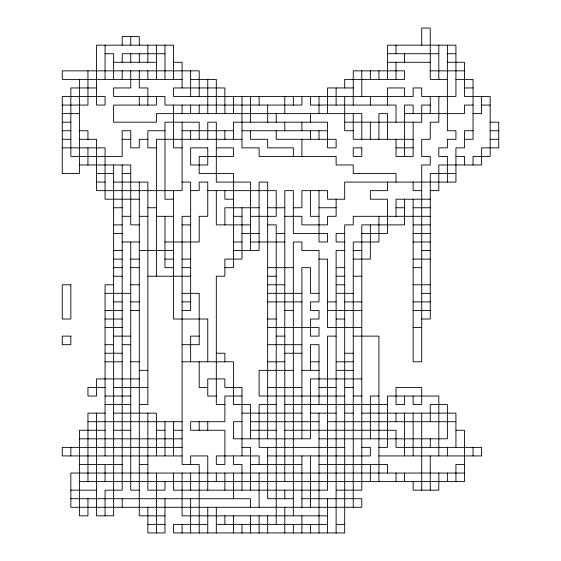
<?xml version="1.0" encoding="UTF-8"?>
<svg xmlns="http://www.w3.org/2000/svg" width="561" height="561" viewBox="0 0 561 561"><rect width="100%" height="100%" fill="white"/><g stroke="black" fill="none" stroke-linecap="round" stroke-linejoin="round"><path stroke-width="0.84" d="M105.068 53.723L113.624 53.723L113.624 79.396M164.969 53.723L122.186 53.723L122.186 62.278M387.469 53.723L438.814 53.723M447.376 53.723L455.932 53.723M113.624 62.278L156.414 62.278M173.531 62.278L182.087 62.278L182.087 87.951M387.469 62.278L430.259 62.278M447.376 62.278L464.487 62.278L464.487 96.513L490.16 96.513L490.16 156.414L473.049 156.414L473.049 164.969M430.259 70.84L464.487 70.84M182.087 79.396L62.278 79.396L62.278 70.84L199.204 70.84L199.204 96.513M190.642 79.396L216.315 79.396L216.315 113.624M447.376 79.396L430.259 79.396L430.259 28.05L421.704 28.05L421.704 45.168M455.932 79.396L473.049 79.396L473.049 139.296L464.487 139.296M96.513 87.951L70.84 87.951L70.84 156.414L122.186 156.414L122.186 130.741L130.741 130.741L130.741 147.859L139.296 147.859L139.296 139.296L147.859 139.296M353.241 87.951L327.568 87.951L327.568 113.624M464.487 87.951L473.049 87.951M62.278 105.068L87.951 105.068L87.951 70.84M430.259 105.068L421.704 105.068L421.704 122.186L344.685 122.186M473.049 105.068L464.487 105.068L464.487 113.624L404.586 113.624M481.604 105.068L490.16 105.068M62.278 113.624L79.396 113.624M473.049 113.624L481.604 113.624L481.604 96.513M62.278 122.186L70.84 122.186M490.16 122.186L498.722 122.186L498.722 147.859L481.604 147.859L481.604 164.969L438.814 164.969L438.814 190.642L430.259 190.642M62.278 130.741L70.84 130.741M79.396 130.741L87.951 130.741L87.951 139.296M164.969 130.741L147.859 130.741L147.859 147.859L156.414 147.859M182.087 130.741L233.432 130.741M241.987 130.741L327.568 130.741M353.241 130.741L344.685 130.741L344.685 96.513M473.049 130.741L464.487 130.741L464.487 147.859L455.932 147.859L455.932 182.087L344.685 182.087L344.685 199.204L327.568 199.204L327.568 190.642L301.895 190.642L301.895 207.759L293.34 207.759M490.16 130.741L498.722 130.741M62.278 139.296L70.84 139.296M79.396 139.296L96.513 139.296L96.513 190.642L182.087 190.642L182.087 122.186M122.186 139.296L130.741 139.296M241.987 139.296L156.414 139.296L156.414 276.222M413.141 139.296L353.241 139.296L353.241 113.624M490.16 139.296L498.722 139.296M62.278 147.859L105.068 147.859L105.068 199.204L139.296 199.204M182.087 147.859L173.531 147.859L173.531 105.068M216.315 147.859L233.432 147.859L233.432 156.414L199.204 156.414L199.204 173.531L233.432 173.531L233.432 267.66L224.877 267.66M396.031 147.859L413.141 147.859M455.932 156.414L464.487 156.414L464.487 164.969M79.396 164.969L130.741 164.969L130.741 224.877L139.296 224.877M96.513 173.531L113.624 173.531M122.186 173.531L130.741 173.531M455.932 173.531L430.259 173.531L430.259 319.013L421.704 319.013M96.513 182.087L105.068 182.087M113.624 182.087L147.859 182.087L147.859 404.586L139.296 404.586M182.087 182.087L190.642 182.087L190.642 310.45L182.087 310.45M190.642 190.642L199.204 190.642L199.204 182.087L207.759 182.087L207.759 216.315L199.204 216.315L199.204 241.987L164.969 241.987M207.759 190.642L276.222 190.642L276.222 216.315L250.55 216.315M421.704 190.642L413.141 190.642L413.141 182.087M173.531 199.204L164.969 199.204L164.969 122.186L199.204 122.186L199.204 139.296M233.432 199.204L224.877 199.204L224.877 190.642M430.259 199.204L396.031 199.204L396.031 216.315M113.624 207.759L122.186 207.759M147.859 207.759L156.414 207.759M259.105 207.759L224.877 207.759L224.877 224.877M267.66 207.759L284.778 207.759M319.013 207.759L336.123 207.759M396.031 207.759L404.586 207.759M413.141 207.759L430.259 207.759M122.186 216.315L130.741 216.315M139.296 216.315L147.859 216.315M156.414 216.315L173.531 216.315M190.642 216.315L182.087 216.315L182.087 464.487L199.204 464.487L199.204 532.95M233.432 216.315L241.987 216.315M284.778 216.315L301.895 216.315L301.895 224.877L327.568 224.877L327.568 216.315L336.123 216.315L336.123 199.204M319.013 216.315L310.45 216.315L310.45 190.642M430.259 216.315L353.241 216.315L353.241 224.877L344.685 224.877L344.685 532.95L173.531 532.95L173.531 524.395L207.759 524.395M113.624 224.877L122.186 224.877M182.087 224.877L190.642 224.877M250.55 224.877L216.315 224.877L216.315 190.642M267.66 224.877L276.222 224.877L276.222 524.395M413.141 224.877L430.259 224.877M113.624 233.432L122.186 233.432M241.987 233.432L259.105 233.432M276.222 233.432L284.778 233.432M344.685 233.432L336.123 233.432L336.123 241.987L344.685 241.987M361.796 233.432L387.469 233.432L387.469 199.204L370.358 199.204L370.358 190.642L387.469 190.642L387.469 182.087M413.141 233.432L430.259 233.432M122.186 241.987L139.296 241.987M233.432 241.987L241.987 241.987M250.55 241.987L284.778 241.987M413.141 241.987L430.259 241.987M113.624 250.55L122.186 250.55M139.296 250.55L173.531 250.55M233.432 250.55L259.105 250.55L259.105 182.087L267.66 182.087L267.66 438.814M344.685 250.55L336.123 250.55L336.123 532.95M353.241 250.55L361.796 250.55M421.704 250.55L430.259 250.55M113.624 259.105L122.186 259.105M130.741 259.105L139.296 259.105M164.969 259.105L173.531 259.105M182.087 259.105L190.642 259.105M319.013 259.105L327.568 259.105L327.568 327.568L361.796 327.568M353.241 259.105L370.358 259.105L370.358 224.877M413.141 259.105L430.259 259.105M113.624 267.66L122.186 267.66M130.741 267.66L139.296 267.66M173.531 267.66L164.969 267.66L164.969 216.315M182.087 267.66L190.642 267.66M267.66 267.66L293.34 267.66M336.123 267.66L344.685 267.66M413.141 267.66L421.704 267.66M113.624 276.222L122.186 276.222M147.859 276.222L190.642 276.222M267.66 276.222L276.222 276.222M336.123 276.222L344.685 276.222M353.241 276.222L361.796 276.222M113.624 284.778L105.068 284.778L105.068 455.932M130.741 284.778L139.296 284.778M267.66 284.778L284.778 284.778M336.123 284.778L344.685 284.778M413.141 284.778L430.259 284.778M105.068 293.34L130.741 293.34M182.087 293.34L199.204 293.34L199.204 344.685L182.087 344.685M267.66 293.34L301.895 293.34M319.013 293.34L310.45 293.34L310.45 267.66L301.895 267.66L301.895 438.814M336.123 293.34L353.241 293.34M421.704 293.34L430.259 293.34M113.624 301.895L122.186 301.895M130.741 301.895L139.296 301.895M182.087 301.895L190.642 301.895M267.66 301.895L301.895 301.895M327.568 301.895L336.123 301.895M344.685 301.895L361.796 301.895M413.141 301.895L430.259 301.895M105.068 310.45L122.186 310.45M130.741 310.45L139.296 310.45M284.778 310.45L293.34 310.45M327.568 310.45L361.796 310.45M413.141 310.45L430.259 310.45M105.068 319.013L122.186 319.013M267.66 319.013L276.222 319.013M336.123 319.013L344.685 319.013M105.068 327.568L122.186 327.568M267.66 327.568L319.013 327.568L319.013 336.123L310.45 336.123L310.45 319.013L319.013 319.013L319.013 310.45L310.45 310.45L310.45 301.895L319.013 301.895L319.013 250.55L301.895 250.55L301.895 241.987L293.34 241.987L293.34 515.832M413.141 327.568L421.704 327.568M113.624 336.123L130.741 336.123M199.204 336.123L190.642 336.123L190.642 361.796M276.222 336.123L284.778 336.123M336.123 336.123L327.568 336.123L327.568 490.16L173.531 490.16L173.531 473.049M353.241 336.123L378.913 336.123L378.913 481.604M105.068 344.685L113.624 344.685M122.186 344.685L130.741 344.685M267.66 344.685L301.895 344.685M105.068 353.241L122.186 353.241M216.315 353.241L224.877 353.241L224.877 361.796M284.778 353.241L301.895 353.241M344.685 353.241L353.241 353.241M105.068 361.796L122.186 361.796M130.741 361.796L139.296 361.796M182.087 361.796L233.432 361.796L233.432 404.586L250.55 404.586L250.55 438.814M267.66 361.796L284.778 361.796M310.45 361.796L319.013 361.796M336.123 361.796L353.241 361.796M139.296 370.358L147.859 370.358M293.34 370.358L259.105 370.358L259.105 396.031L344.685 396.031M301.895 370.358L319.013 370.358M336.123 370.358L353.241 370.358M139.296 378.913L96.513 378.913L96.513 396.031L87.951 396.031L87.951 387.469L105.068 387.469M361.796 378.913L310.45 378.913L310.45 438.814L233.432 438.814L233.432 421.704L241.987 421.704M113.624 387.469L147.859 387.469M207.759 387.469L199.204 387.469L199.204 361.796M267.66 387.469L301.895 387.469M319.013 387.469L336.123 387.469M344.685 387.469L353.241 387.469M105.068 396.031L130.741 396.031M216.315 396.031L207.759 396.031L207.759 378.913L224.877 378.913L224.877 387.469L241.987 387.469L241.987 455.932M241.987 396.031L224.877 396.031L224.877 421.704L190.642 421.704L190.642 430.259L224.877 430.259L224.877 464.487L216.315 464.487L216.315 455.932L259.105 455.932L259.105 464.487M353.241 396.031L361.796 396.031M378.913 396.031L370.358 396.031L370.358 438.814M105.068 404.586L130.741 404.586M224.877 404.586L216.315 404.586L216.315 276.222L224.877 276.222L224.877 259.105L241.987 259.105L241.987 207.759M276.222 404.586L259.105 404.586L259.105 447.376L344.685 447.376M284.778 404.586L387.469 404.586M105.068 413.141L87.951 413.141L87.951 481.604M113.624 413.141L156.414 413.141L156.414 455.932M241.987 413.141L301.895 413.141M310.45 413.141L336.123 413.141M344.685 413.141L353.241 413.141M361.796 413.141L455.932 413.141L455.932 447.376M87.951 421.704L182.087 421.704M250.55 421.704L319.013 421.704M327.568 421.704L455.932 421.704M105.068 430.259L79.396 430.259L79.396 515.832L87.951 515.832L87.951 498.722M113.624 430.259L130.741 430.259M156.414 430.259L164.969 430.259M173.531 430.259L182.087 430.259M250.55 430.259L276.222 430.259M284.778 430.259L396.031 430.259L396.031 447.376L481.604 447.376L481.604 455.932L378.913 455.932M455.932 430.259L464.487 430.259L464.487 481.604L79.396 481.604M79.396 438.814L182.087 438.814M319.013 438.814L447.376 438.814L447.376 404.586L430.259 404.586L430.259 421.704M182.087 447.376L62.278 447.376L62.278 455.932L182.087 455.932M241.987 447.376L250.55 447.376L250.55 490.16M361.796 447.376L370.358 447.376L370.358 455.932L267.66 455.932M378.913 447.376L387.469 447.376L387.469 396.031L438.814 396.031L438.814 455.932M79.396 464.487L122.186 464.487M139.296 464.487L147.859 464.487M250.55 464.487L301.895 464.487M319.013 464.487L387.469 464.487L387.469 473.049M464.487 464.487L455.932 464.487L455.932 481.604M464.487 473.049L70.84 473.049L70.84 507.277L361.796 507.277L361.796 498.722L301.895 498.722M70.84 490.16L96.513 490.16M139.296 490.16L130.741 490.16L130.741 241.987M336.123 490.16L361.796 490.16L361.796 224.877L404.586 224.877L404.586 199.204M70.84 498.722L250.55 498.722L250.55 507.277M293.34 498.722L267.66 498.722L267.66 447.376M164.969 515.832L139.296 515.832L139.296 182.087M327.568 515.832L182.087 515.832L182.087 473.049M147.859 524.395L164.969 524.395M216.315 524.395L327.568 524.395M336.123 524.395L344.685 524.395M473.049 447.376L473.049 455.932M447.376 45.168L447.376 130.741L455.932 130.741L455.932 139.296L447.376 139.296L447.376 147.859L438.814 147.859L438.814 156.414L447.376 156.414L447.376 182.087M447.376 447.376L447.376 455.932M447.376 473.049L447.376 481.604M438.814 45.168L438.814 79.396M438.814 96.513L438.814 122.186L430.259 122.186L430.259 139.296L421.704 139.296L421.704 156.414L430.259 156.414L430.259 164.969L421.704 164.969L421.704 361.796L413.141 361.796L413.141 199.204M438.814 473.049L438.814 490.16L413.141 490.16L413.141 481.604M430.259 96.513L430.259 113.624M430.259 438.814L430.259 447.376M430.259 455.932L430.259 490.16M421.704 413.141L421.704 490.16M413.141 113.624L413.141 105.068L404.586 105.068L404.586 156.414M413.141 122.186L413.141 156.414L396.031 156.414L396.031 139.296M413.141 396.031L413.141 404.586L421.704 404.586L421.704 387.469L396.031 387.469L396.031 404.586L404.586 404.586L404.586 396.031M413.141 413.141L413.141 455.932M404.586 53.723L404.586 62.278M404.586 96.513L404.586 87.951L387.469 87.951L387.469 105.068M404.586 413.141L404.586 455.932M404.586 473.049L404.586 481.604M396.031 45.168L396.031 53.723M396.031 62.278L396.031 79.396M396.031 122.186L396.031 105.068L310.45 105.068L310.45 96.513M396.031 182.087L396.031 173.531L353.241 173.531L353.241 164.969L336.123 164.969L336.123 156.414L259.105 156.414L259.105 147.859L241.987 147.859L241.987 96.513M396.031 413.141L396.031 421.704M396.031 473.049L396.031 481.604M387.469 79.396L387.469 45.168L455.932 45.168L455.932 96.513L421.704 96.513L421.704 87.951L413.141 87.951L413.141 96.513L173.531 96.513L173.531 87.951L224.877 87.951L224.877 113.624M387.469 139.296L387.469 113.624L378.913 113.624L378.913 139.296M378.913 70.84L378.913 79.396M378.913 216.315L378.913 241.987L353.241 241.987L353.241 507.277M370.358 70.84L370.358 79.396M370.358 96.513L370.358 105.068M370.358 122.186L370.358 139.296M370.358 464.487L370.358 481.604M361.796 70.84L361.796 96.513M361.796 139.296L361.796 113.624L156.414 113.624L156.414 122.186L113.624 122.186L113.624 105.068L156.414 105.068L156.414 96.513M353.241 105.068L353.241 70.84L404.586 70.84L404.586 79.396L344.685 79.396L344.685 87.951M336.123 87.951L336.123 105.068M327.568 498.722L327.568 532.95M319.013 96.513L319.013 113.624M319.013 130.741L319.013 139.296M319.013 190.642L319.013 241.987L327.568 241.987L327.568 233.432L293.34 233.432L293.34 190.642L284.778 190.642L284.778 481.604M319.013 404.586L319.013 344.685L310.45 344.685L310.45 370.358M319.013 413.141L319.013 532.95M310.45 113.624L310.45 122.186M310.45 130.741L310.45 139.296M310.45 455.932L310.45 507.277M310.45 524.395L310.45 532.95M301.895 96.513L301.895 105.068L164.969 105.068L164.969 96.513L113.624 96.513L113.624 87.951L130.741 87.951L130.741 70.84M301.895 122.186L301.895 130.741M301.895 139.296L301.895 156.414M301.895 455.932L301.895 507.277M301.895 515.832L301.895 532.95M293.34 96.513L293.34 105.068M293.34 156.414L293.34 147.859L267.66 147.859L267.66 139.296L250.55 139.296L250.55 130.741M293.34 524.395L293.34 532.95M284.778 96.513L284.778 113.624M284.778 122.186L284.778 130.741M284.778 490.16L284.778 498.722M284.778 507.277L284.778 532.95M276.222 113.624L276.222 122.186M276.222 130.741L276.222 139.296L336.123 139.296L336.123 147.859L327.568 147.859L327.568 122.186L233.432 122.186L233.432 139.296M267.66 105.068L267.66 122.186M267.66 515.832L267.66 532.95M259.105 96.513L259.105 105.068M259.105 473.049L259.105 507.277M259.105 515.832L259.105 532.95M250.55 96.513L250.55 122.186M250.55 250.55L250.55 182.087L216.315 182.087L216.315 122.186L207.759 122.186L207.759 139.296M250.55 515.832L250.55 532.95M241.987 490.16L241.987 464.487L233.432 464.487L233.432 455.932M241.987 524.395L241.987 532.95M233.432 96.513L233.432 113.624M233.432 473.049L233.432 498.722M233.432 515.832L233.432 532.95M224.877 130.741L224.877 139.296M224.877 473.049L224.877 490.16M224.877 515.832L224.877 524.395M216.315 473.049L216.315 481.604M216.315 507.277L216.315 532.95M207.759 79.396L207.759 113.624M207.759 361.796L207.759 319.013L173.531 319.013L173.531 190.642M207.759 421.704L207.759 430.259M207.759 490.16L207.759 455.932L190.642 455.932L190.642 464.487M207.759 507.277L207.759 532.95M199.204 105.068L199.204 113.624M199.204 421.704L199.204 430.259M190.642 70.84L190.642 96.513M190.642 105.068L190.642 113.624M190.642 130.741L190.642 139.296M190.642 473.049L190.642 490.16M190.642 498.722L190.642 532.95M182.087 105.068L182.087 113.624M182.087 524.395L182.087 532.95M173.531 79.396L173.531 45.168L96.513 45.168L96.513 105.068L105.068 105.068L105.068 96.513L62.278 96.513L62.278 173.531L79.396 173.531L79.396 79.396M173.531 421.704L173.531 455.932M164.969 45.168L164.969 79.396M164.969 421.704L164.969 455.932M164.969 481.604L164.969 490.16L147.859 490.16L147.859 413.141M164.969 498.722L164.969 532.95L147.859 532.95L147.859 507.277M156.414 45.168L156.414 79.396M156.414 473.049L156.414 532.95M147.859 45.168L147.859 62.278M147.859 70.84L147.859 79.396M147.859 105.068L147.859 87.951L139.296 87.951L139.296 70.84M139.296 45.168L139.296 36.605L122.186 36.605L122.186 45.168M139.296 53.723L139.296 62.278M139.296 96.513L139.296 105.068M130.741 36.605L130.741 45.168M130.741 53.723L130.741 62.278M122.186 70.84L122.186 79.396M122.186 164.969L122.186 490.16L105.068 490.16L105.068 515.832M122.186 498.722L122.186 507.277M113.624 164.969L113.624 515.832L96.513 515.832L96.513 413.141M105.068 45.168L105.068 79.396M105.068 464.487L105.068 481.604M87.951 147.859L87.951 164.969M70.84 447.376L70.84 455.932M207.759 147.859L190.642 147.859L190.642 164.969L207.759 164.969L207.759 147.859M361.796 147.859L353.241 147.859L353.241 156.414L361.796 156.414L361.796 147.859M70.84 284.778L62.278 284.778L62.278 319.013L70.84 319.013L70.84 284.778M70.84 336.123L62.278 336.123L62.278 344.685L70.84 344.685L70.84 336.123"/></g></svg>
